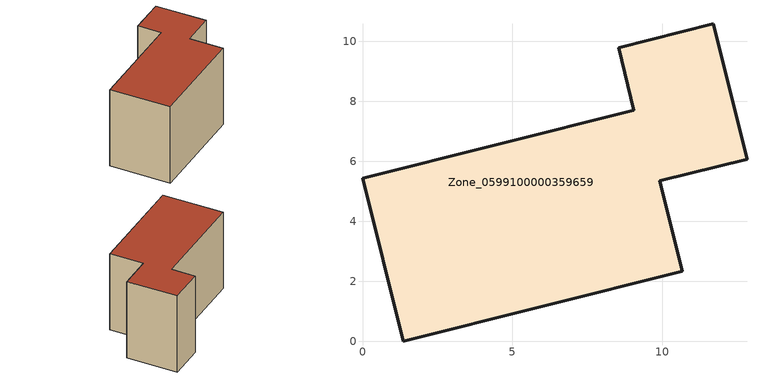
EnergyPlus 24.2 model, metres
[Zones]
Zone_0599100000359659
 floor ground (C_G): 1.36,0 0,5.43 9.05,7.7 8.54,9.79 11.69,10.58 12.82,6.07 9.91,5.34 10.66,2.33 z0
 wall outside (C_F): 12.82,6.07 11.69,10.58 8.54,9.79 9.05,7.7 0,5.43 1.36,0 10.66,2.33 9.91,5.34 12.82,6.07 z0:7.57
 roof outside (C_R): 0,5.43 1.36,0 10.66,2.33 9.91,5.34 12.82,6.07 11.69,10.58 8.54,9.79 9.05,7.7 z7.57
[BUILDING]
Pand.0599100000359659: North Axis=0; Terrain=City; Loads Convergence Tolerance Value=0.04; Temperature Convergence Tolerance Value=0.4; Solar Distribution=FullExterior; Maximum Number of Warmup Days=25; Minimum Number of Warmup Days=1
[Site:Location]
Rotterdam.The.Hague.AP_ZH_NLD Design_Conditions: Latitude=51.96; Longitude=4.45; Time Zone=1; Elevation=-4.5
[SITE:GROUNDTEMPERATURE:BUILDINGSURFACE]
18, 18, 18, 18, 18, 18, 18, 18, 18, 18, 18, 18
[MATERIAL] Thermal Absorptance=0.9; Solar Absorptance=0.7; Visible Absorptance=0.7
Name | Roughness | Thickness | Conductivity | Density | Specific Heat
G.TC.1975-1991 | MediumSmooth | 0.15 | 0.288461 | 540 | 1210
F.TC.1975-1991 | Rough | 0.3 | 0.230769 | 1920 | 840
R.TC.1975-1991 | MediumRough | 0.2 | 0.153846 | 1500 | 1000
[CONSTRUCTION]
C_G: G.TC.1975-1991
C_F: F.TC.1975-1991
C_R: R.TC.1975-1991
[ZONE]
Zone_0599100000359659: Type=1; Multiplier=1; Ceiling Height=Autocalculate; Volume=Autocalculate; Floor Area=autocalculate; Part of Total Floor Area=Yes
[ZONEINFILTRATION:DESIGNFLOWRATE]
Infil_Zone_0599100000359659: Zone or ZoneList or Space or SpaceList=Zone_0599100000359659; Schedule=AlwaysOn; Design Flow Rate Calculation Method=Flow/Area; Flow Rate per Floor Area=0.003; Constant Term Coefficient=1; Temperature Term Coefficient=0; Velocity Term Coefficient=0; Velocity Squared Term Coefficient=0
[HVACTEMPLATE:ZONE:IDEALLOADSAIRSYSTEM]
Zone_0599100000359659: Maximum Heating Supply Air Temperature=50; Minimum Cooling Supply Air Temperature=13; Maximum Heating Supply Air Humidity Ratio=0.0156; Minimum Cooling Supply Air Humidity Ratio=0.0077; Heating Limit=NoLimit; Cooling Limit=NoLimit; Dehumidification Control Type=ConstantSensibleHeatRatio; Cooling Sensible Heat Ratio=0.7; Dehumidification Setpoint=60; Humidification Control Type=None; Humidification Setpoint=30; Outdoor Air Method=None; Outdoor Air Flow Rate per Person=0.00944; Outdoor Air Flow Rate per Zone Floor Area=0; Outdoor Air Flow Rate per Zone=0; Demand Controlled Ventilation Type=None; Outdoor Air Economizer Type=NoEconomizer; Heat Recovery Type=None; Sensible Heat Recovery Effectiveness=0.7; Latent Heat Recovery Effectiveness=0.65
[ZONECONTROL:THERMOSTAT]
ThermostatControl_Zone_0599100000359659: Zone or ZoneList=Zone_0599100000359659; Control Type Schedule=DualSetpointControlType; Control 1=Thermostat_Zone_0599100000359659; Temperature Difference Between Cutout And Setpoint=0
[THERMOSTATSETPOINT:DUALSETPOINT]
Thermostat_Zone_0599100000359659: Heating Setpoint Temperature Schedule=HeatingSetpoint_Zone_0599100000359659; Cooling Setpoint Temperature Schedule=CoolingSetpoint_Zone_0599100000359659
[SCHEDULE:COMPACT]
HeatingSetpoint_Zone_0599100000359659: Through: 12/31, For: AllDays, Until: 24:00, 21
CoolingSetpoint_Zone_0599100000359659: Through: 12/31, For: AllDays, Until: 24:00, 24
DualSetpointControlType: Through: 12/31, For: AllDays, Until: 24:00, 4
AlwaysOn: Through: 12/31, For: AllDays, Until: 24:00, 1
